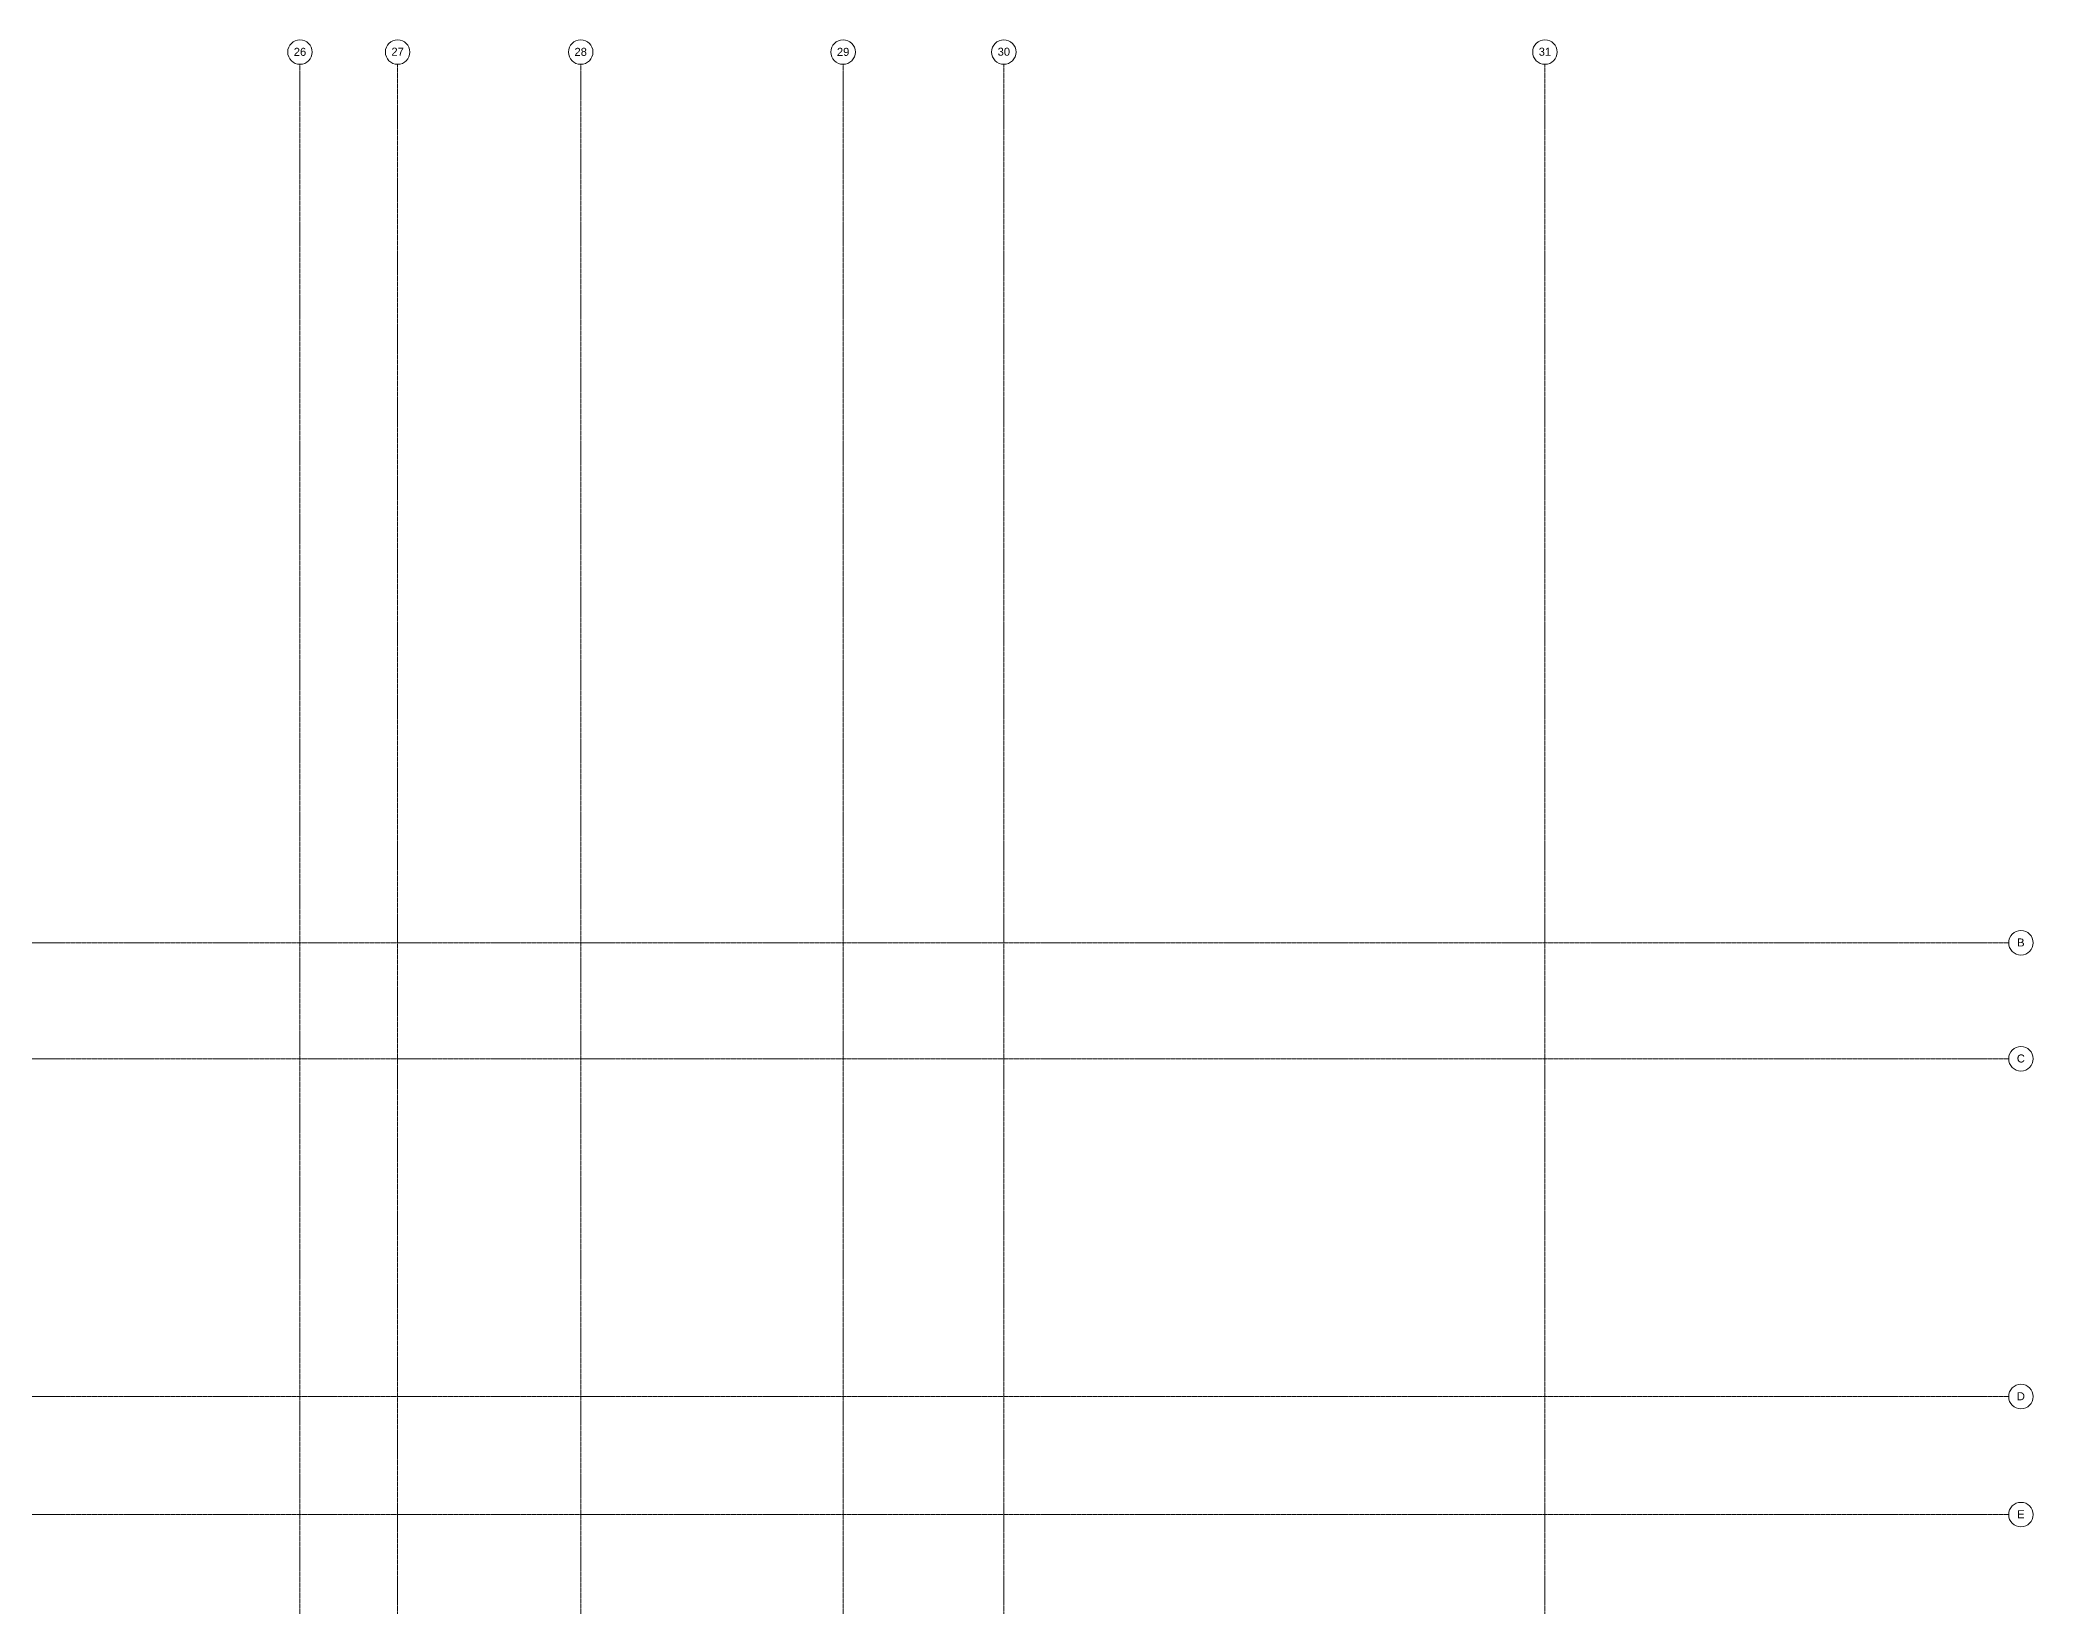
# Model space of a CAD drawing. Header units: inches. Extents: x -3679 to 241, y -496 to 1784.
# Drawn here: x -740 to 240, y 1014 to 1784 of the extents above; entities that cross this region are included whole.
import ezdxf

# ---------------------------------------------------------------- set-up
doc = ezdxf.new("R2010")
doc.units = ezdxf.units.IN
doc.header["$MEASUREMENT"] = 0
doc.linetypes.add('Grid Line', pattern=[0.875, 0.5, -0.125, 0.125, -0.125])
doc.layers.add('S-GRID', color=8, linetype='Continuous', lineweight=9)
doc.layers.add('S-GRID-IDEN', color=8, linetype='Continuous', lineweight=13)
doc.styles.add('Arial', font='arial.ttf', dxfattribs={"height": 3.934132})

# ---------------------------------------------------------------- blocks, each defined once
blk = doc.blocks.new('Grid - 3_16_-139788-LOWER PARKING')
at = {"layer": 'S-GRID-IDEN'}
blk.add_circle((0, 0), 0.188, dxfattribs=at)

msp = doc.modelspace()

# ---------------------------------------------------------------- block references
at = {"layer": 'S-GRID-IDEN', "xscale": 31.99999999999999, "yscale": 31.99999999999999, "zscale": 31.99999999999999}
for p in [(-612, 1777.74), (-474, 1777.74), (-345, 1777.74)]:
    msp.add_blockref('Grid - 3_16_-139788-LOWER PARKING', p, dxfattribs=at)
for p, rotation in [((-564, 1777.74), 180), ((-266, 1777.74), 180), ((0, 1777.74), 180), ((234, 1340), 269.9999999999996), ((234, 1283), 269.9999999999996), ((234, 1117), 269.9999999999996), ((234, 1059), 269.9999999999996)]:
    msp.add_blockref('Grid - 3_16_-139788-LOWER PARKING', p, dxfattribs=dict(at, rotation=rotation))

# ---------------------------------------------------------------- next in the draw order: texts
at = {"layer": 'S-GRID-IDEN', "lineweight": 9, "attachment_point": 2, "line_spacing_factor": 0.938532, "style": 'Arial', "bg_fill": 3, "box_fill_scale": 1.25, "bg_fill_color": 0, "bg_fill_transparency": 0}
for s, insert, char_height, width in [('26', (-612, 1779.83), 3.934, 7.296), ('27', (-564, 1779.89), 3.934, 7.296), ('28', (-474, 1779.83), 3.934, 7.296), ('29', (-345, 1779.83), 3.934, 7.296), ('30', (-266, 1779.89), 3.934, 7.296), ('31', (0, 1779.89), 3.934, 7.296), ('B', (233.97, 1342.12), 3.93, 4.368), ('C', (233.97, 1285.12), 3.93, 4.704), ('D', (233.97, 1119.12), 3.93, 4.704), ('E', (233.97, 1061.12), 3.93, 4.368)]:
    msp.add_mtext(s, dxfattribs=dict(at, insert=insert, char_height=char_height, width=width))

# ---------------------------------------------------------------- next in the draw order: linework, layer by layer
at = {"layer": 'S-GRID', "linetype": 'Grid Line'}
for p, q in [((-612, -484.26), (-612, 1771.74)), ((-564, 1771.74), (-564, -484.26)), ((-474, -484.26), (-474, 1771.74)), ((-345, -484.26), (-345, 1771.74)), ((-266, 1771.74), (-266, -484.26)), ((0, 1771.74), (0, -484.26)), ((-3666.39, 1340), (228, 1340)), ((-3666.39, 1283), (228, 1283)), ((-3666.39, 1117), (228, 1117)), ((-3666.39, 1059), (228, 1059))]:
    msp.add_line(p, q, dxfattribs=at)

doc.saveas('drawing.dxf')
